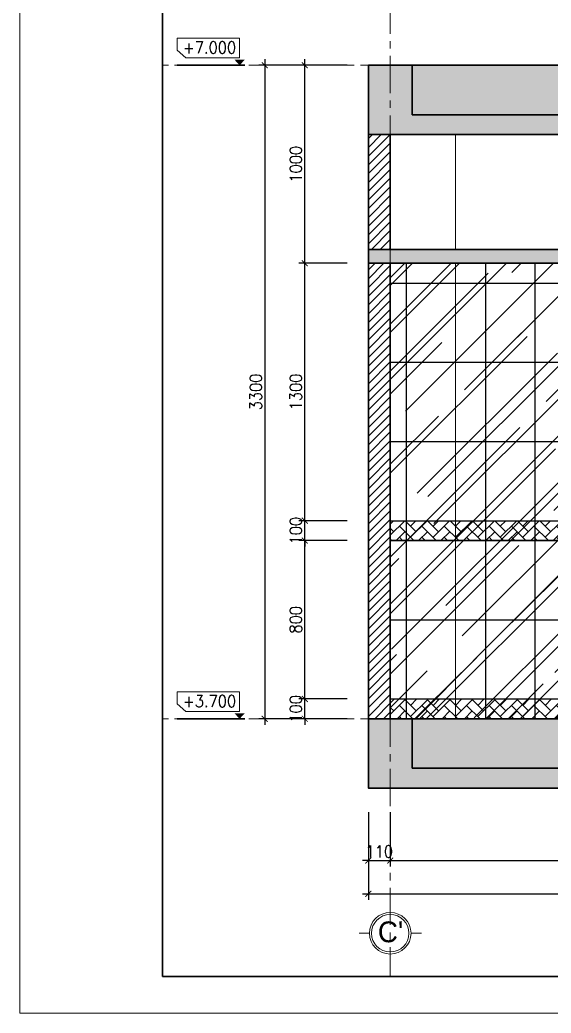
# Model space of a CAD drawing. Header units: millimetres. Extents: x -529782 to -142003, y -492574 to -273331.
# Drawn here: x -246548 to -243868, y -453544 to -448529 of the extents above; entities that cross this region are included whole.
import ezdxf
from ezdxf.enums import TextEntityAlignment as Align

# ---------------------------------------------------------------- set-up
doc = ezdxf.new("R2010")
doc.units = ezdxf.units.MM
doc.header["$LTSCALE"] = 500
doc.header["$MEASUREMENT"] = 0
doc.header["$PDMODE"] = 3
doc.linetypes.add('CENTER', pattern=[2, 1.25, -0.25, 0.25, -0.25])
doc.linetypes.add('HIDDEN', pattern=[0.375, 0.25, -0.125])
doc.layers.get('0').update_dxf_attribs({"linetype": 'CONTINUOUS', "lineweight": 13})
doc.layers.get('Defpoints').update_dxf_attribs({"color": 255, "linetype": 'CONTINUOUS', "lineweight": 13})
for name, color, linetype, lineweight in [('1.cat 30', 30, 'CONTINUOUS', 35), ('2.thay 145', 145, 'CONTINUOUS', 18), ('3.manh 08', 8, 'CONTINUOUS', 9), ('6.khuat 75', 75, 'HIDDEN', 18), ('7.tim 67', 67, 'CENTER', 9), ('9.text \xad white', 7, 'CONTINUOUS', 15), ('CA.dim 08', 251, 'CONTINUOUS', 13), ('CA.thay 145', 145, 'CONTINUOUS', 18)]:
    doc.layers.add(name, color=color, linetype=linetype, lineweight=lineweight)
doc.layers.add('HACH', color=250, linetype='CONTINUOUS')
doc.styles.add('CA.JSC1', font='')
doc.styles.get("Standard").update_dxf_attribs({"font": 'txt.shx', "width": 0.9})
doc.styles.get('CA.JSC1').set_extended_font_data('.VnAvantH')
doc.dimstyles.new('CA 30', dxfattribs={"dimscale": 0, "dimtxt": 60, "dimasz": 30, "dimexe": 30, "dimexo": 0, "dimgap": 15, "dimtad": 1, "dimdec": 0, "dimzin": 0, "dimdsep": 46, "dimtxsty": 'Standard', "dimblk": 'ARCHTICK', "dimcen": 0.09, "dimdle": 30, "dimclrd": 256, "dimclre": 256, "dimclrt": 7, "dimadec": 0, "dimazin": 0, "dimtfac": 1, "dimtdec": 0, "dimtix": 1, "dimtmove": 2, "dimatfit": 3, "dimldrblk": 'DOT', "dimfxl": 1, "dimtolj": 1, "dimtzin": 0, "dimarcsym": 0})
pattern_1 = [(49.99999999999999, (-73966.3286191558, -66306.18791624997), (50.20821278205274, -4.392649448781658), [5.25, -57.75]), (355, (-73966.3286191558, -66306.18791624997), (-9.71259335291, 52.65344935900083), [4.2, -46.2]), (100.4514, (-73962.1446015558, -66306.55397004995), (40.49565671998151, 48.26076794426675), [4.461813299999993, -49.07994783999994]), (46.18420000000001, (-73966.3286191558, -66292.18791624997), (74.70687340379511, -11.58633100303127), [7.875, -86.625]), (96.6356, (-73960.1030470058, -66293.15344773995), (65.42638938840923, 68.18825096303092), [6.69272016, -73.61991]), (351.1842, (-73966.3286191558, -66292.18791624997), (65.42633615935391, 68.18830206477273), [6.3, -69.3]), (21, (-73959.3286191558, -66295.68791624997), (41.78349364829231, -28.18332234657372), [5.25, -57.75]), (326.0000000000001, (-73959.3286191558, -66295.68791624997), (17.03207323451072, 50.76050315327971), [4.2, -46.2]), (71.4514, (-73955.84666284581, -66298.03652867), (58.8155840007043, 22.57713476969667), [4.4618133, -49.07994784]), (37.50000000000001, (-73966.3286191558, -66306.18791624997), (0.8511898722103468, 23.30256976819181), [0, -45.64, 0, -46.9, 0, -46.375]), (7.499999999999999, (-73966.3286191558, -66306.18791624997), (18.4148676209504, 27.60881983176522), [0, -26.74, 0, -44.59, 0, -17.675]), (327.5, (-73981.93861915579, -66306.18791624997), (37.36757053206864, -1.578841021406586), [0, -17.5, 0, -54.6, 0, -72.45]), (317.5, (-73988.93861915579, -66306.18791624997), (40.82303185396704, 7.007348763262234), [0, -22.75, 0, -36.26, 0, -51.45]), (45, (-73966.3286191558, -66306.18791624997), (-21.03642674029979, 21.03642674029979), []), (45, (-73966.3286191558, -66297.61291624996), (-21.03642674029979, 21.03642674029979), [])]
pattern_2 = [(45, (-73966.3286191558, -66306.18791624997), (4.440892098500626e-15, 56.5685424949238), [120, -40]), (135, (-73938.04434790579, -66277.90364499995), (4.440892098500626e-15, 56.5685424949238), [120, -40])]
pattern_3 = [(49.99999999999999, (-73966.3286191558, -66306.18791624997), (107.589027390113, -9.412820247389266), [11.25, -123.75]), (355, (-73966.3286191558, -66306.18791624997), (-20.81270004195, 112.8288200550018), [9, -99]), (100.4514, (-73957.36286715581, -66306.97231724998), (86.77640725710323, 103.415931309143), [9.561028499999987, -105.1713167999999]), (46.18420000000001, (-73966.3286191558, -66276.18791624997), (160.0861572938467, -24.82785214935271), [16.875, -185.625]), (96.6356, (-73952.9881074058, -66278.25691229996), (140.1994058323055, 146.1176806350663), [14.3415432, -157.75695]), (351.1842, (-73966.3286191558, -66276.18791624997), (140.1992917700441, 146.1177901387987), [13.5, -148.5]), (21, (-73951.3286191558, -66283.68791624997), (89.53605781776925, -60.39283359980082), [11.25, -123.75]), (326.0000000000001, (-73951.3286191558, -66283.68791624997), (36.49729978823726, 108.772506757028), [9, -99]), (71.4514, (-73943.8672842058, -66288.72065714997), (126.0333942872235, 48.37957450649286), [9.5610285, -105.1713168]), (37.50000000000001, (-73966.3286191558, -66306.18791624997), (1.8239782975936, 49.93407807469672), [0, -97.8, 0, -100.5, 0, -99.375]), (7.499999999999999, (-73966.3286191558, -66306.18791624997), (39.46043061632229, 59.16175678235403), [0, -57.3, 0, -95.55, 0, -37.875]), (327.5, (-73999.77861915581, -66306.18791624997), (80.07336542586137, -3.38323076015697), [0, -37.5, 0, -117, 0, -155.25]), (317.5, (-74014.77861915581, -66306.18791624997), (87.47792540135794, 15.01574734984765), [0, -48.75, 0, -77.69999999999999, 0, -110.25])]

# ---------------------------------------------------------------- blocks, each defined once
blk = doc.blocks.new('khung co loan')
at = {"layer": '1.cat 30'}
blk.add_lwpolyline([(1158.281703106128, -14553.47590842255), (1158.281703106128, -303.4759079545038), (20658.28170374641, -303.4759079545038), (20658.28170374641, -14553.47590842255)], close=True, dxfattribs=at)
at = {"layer": '3.manh 08'}
blk.add_lwpolyline([(0, -14850.00000048772), (21000.00000000023, -14850.00000048772), (21000.00000000023, -4.877219907939434e-07), (0, -4.877219907939434e-07)], close=True, dxfattribs=at)
blk = doc.blocks.new('A$C41BA5761')
at = {"layer": '2.thay 145'}
blk.add_lwpolyline([(839.9994073519047, 524.9998310285737, -3898660.642287513), (839.9994073521084, 525.0001542164828, 1.154242490888426e-06), (839.9994073524431, 524.9999926225864, 1.154242490888426e-06)], format="xyb", dxfattribs=at)
at = {"layer": '3.manh 08'}
for p, q in [((524.9994049160159, 1050.000159478077), (524.9994049160159, 875.0001713204256)), ((174.9994048396911, 525.0001523148676), (-0.000583361616008915, 525.0001523148676)), ((874.9994049923262, 525.0001523148676), (1049.999393193633, 525.0001523148676)), ((524.9994049160159, 0.0001831847475841641), (524.9994049160159, 175.000171342399))]:
    blk.add_line(p, q, dxfattribs=at)
blk.add_arc((524.9994049160159, 525.0001713313977), 349.9999999890093, 359.9999968883953, 359.9999381014106, dxfattribs=at)
blk = doc.blocks.new('ki hieu cost')
at = {"layer": '1.cat 30'}
blk.add_line((-119312.6479903211, -196389.5266377838), (-118175.9534743076, -196389.5266377837), dxfattribs=at)
at = {"layer": '3.manh 08'}
blk.add_lwpolyline([(-119227.225577535, -195933.8747298737), (-119227.225577535, -196268.1983629046), (-118320.4604987512, -196268.1983629046), (-118175.9534743076, -196138.8011558482), (-118175.9534743076, -195933.8747298737)], close=True, dxfattribs=at)
blk.add_solid([(-119312.6479903211, -196299.0221607631), (-119141.803164749, -196299.0221607631), (-119227.225577535, -196389.5266377839)], dxfattribs=at)
blk = doc.blocks.new('_ArchTick')
at = {"color": 1, "linetype": 'ByBlock', "const_width": 0.150000081}
blk.add_lwpolyline([(-0.5000002699998731, -0.5000002699998731), (0.5000002699998731, 0.5000002699998731)], dxfattribs=at)
blk = doc.blocks.new('*D731')
at = {"layer": 'CA.dim 08', "lineweight": -2, "transparency": 16777216}
for p, q in [((-245110.7853927518, -451958.3055468097), (-245110.7853927518, -451928.3055468097)), ((-244897.2905866794, -451958.3055468097), (-245140.7853927518, -451958.3055468097)), ((-245110.7853927518, -452058.3055468097), (-245110.7853927518, -451958.3055468097)), ((-244897.2905866794, -452058.3055468097), (-245140.7853927518, -452058.3055468097)), ((-245110.7853927518, -452058.3055468097), (-245110.7853927518, -452088.3055468097))]:
    blk.add_line(p, q, dxfattribs=at)
at = {"layer": 'Defpoints', "color": 0, "transparency": 16777216}
for p in [(-245110.7853927518, -451958.3055468097), (-244897.2905866794, -451958.3055468097), (-244897.2905866794, -452058.3055468097)]:
    blk.add_point(p, dxfattribs=at)
at = {"layer": 'CA.dim 08', "lineweight": -2, "transparency": 16777216, "xscale": 30, "yscale": 30, "zscale": 30}
for p, rotation in [((-245110.7853927518, -451958.3055468097), 270), ((-245110.7853927518, -452058.3055468097), 90)]:
    blk.add_blockref('_ArchTick', p, dxfattribs=dict(at, rotation=rotation))
at = {"layer": 'CA.dim 08', "color": 7, "transparency": 16777216, "insert": (-245155.7853927518, -452008.3055468095), "char_height": 60, "attachment_point": 5, "rotation": 90}
blk.add_mtext('\\A1;100', dxfattribs=at)
blk = doc.blocks.new('_DOT')
at = {"color": 1, "linetype": 'ByBlock'}
blk.add_line((-0.5, 0), (-1, 0), dxfattribs=at)
at = {"color": 1, "linetype": 'ByBlock', "const_width": 0.5}
blk.add_lwpolyline([(-0.25, 0, 1), (0.25, 0, 1)], format="xyb", close=True, dxfattribs=at)
blk = doc.blocks.new('*D732')
at = {"layer": 'CA.dim 08', "lineweight": -2, "transparency": 16777216}
for p, q in [((-245110.7853927518, -451988.3055468097), (-245110.7853927518, -451128.3055468096)), ((-244897.2905866794, -451158.3055468096), (-245140.7853927518, -451158.3055468096)), ((-244897.2905866794, -451958.3055468097), (-245140.7853927518, -451958.3055468097))]:
    blk.add_line(p, q, dxfattribs=at)
at = {"layer": 'Defpoints', "color": 0, "transparency": 16777216}
for p in [(-245110.7853927518, -451158.3055468096), (-244897.2905866794, -451158.3055468096), (-244897.2905866794, -451958.3055468097)]:
    blk.add_point(p, dxfattribs=at)
at = {"layer": 'CA.dim 08', "lineweight": -2, "transparency": 16777216, "xscale": 30, "yscale": 30, "zscale": 30}
for p, rotation in [((-245110.7853927518, -451158.3055468096), 90), ((-245110.7853927518, -451958.3055468097), 270)]:
    blk.add_blockref('_ArchTick', p, dxfattribs=dict(at, rotation=rotation))
at = {"layer": 'CA.dim 08', "color": 7, "transparency": 16777216, "insert": (-245155.7853927518, -451558.3055468095), "char_height": 60, "attachment_point": 5, "rotation": 90}
blk.add_mtext('\\A1;800', dxfattribs=at)
blk = doc.blocks.new('*D733')
at = {"layer": 'CA.dim 08', "lineweight": -2, "transparency": 16777216}
for p, q in [((-245110.7853927518, -451058.3055468097), (-245110.7853927518, -451028.3055468097)), ((-244897.2905866794, -451058.3055468097), (-245140.7853927518, -451058.3055468097)), ((-245110.7853927518, -451158.3055468096), (-245110.7853927518, -451058.3055468097)), ((-244897.2905866794, -451158.3055468096), (-245140.7853927518, -451158.3055468096)), ((-245110.7853927518, -451158.3055468096), (-245110.7853927518, -451188.3055468096))]:
    blk.add_line(p, q, dxfattribs=at)
at = {"layer": 'Defpoints', "color": 0, "transparency": 16777216}
for p in [(-245110.7853927518, -451058.3055468097), (-244897.2905866794, -451058.3055468097), (-244897.2905866794, -451158.3055468096)]:
    blk.add_point(p, dxfattribs=at)
at = {"layer": 'CA.dim 08', "lineweight": -2, "transparency": 16777216, "xscale": 30, "yscale": 30, "zscale": 30}
for p, rotation in [((-245110.7853927518, -451058.3055468097), 270), ((-245110.7853927518, -451158.3055468096), 90)]:
    blk.add_blockref('_ArchTick', p, dxfattribs=dict(at, rotation=rotation))
at = {"layer": 'CA.dim 08', "color": 7, "transparency": 16777216, "insert": (-245155.7853927518, -451108.3055468095), "char_height": 60, "attachment_point": 5, "rotation": 90}
blk.add_mtext('\\A1;100', dxfattribs=at)
blk = doc.blocks.new('*D734')
at = {"layer": 'CA.dim 08', "lineweight": -2, "transparency": 16777216}
for p, q in [((-245110.7853927518, -451088.3055468097), (-245110.7853927518, -449728.3055468097)), ((-244897.2905866794, -449758.3055468097), (-245140.7853927518, -449758.3055468097)), ((-244897.2905866794, -451058.3055468097), (-245140.7853927518, -451058.3055468097))]:
    blk.add_line(p, q, dxfattribs=at)
at = {"layer": 'Defpoints', "color": 0, "transparency": 16777216}
for p in [(-245110.7853927518, -449758.3055468097), (-244897.2905866794, -449758.3055468097), (-244897.2905866794, -451058.3055468097)]:
    blk.add_point(p, dxfattribs=at)
at = {"layer": 'CA.dim 08', "lineweight": -2, "transparency": 16777216, "xscale": 30, "yscale": 30, "zscale": 30}
for p, rotation in [((-245110.7853927518, -449758.3055468097), 90), ((-245110.7853927518, -451058.3055468097), 270)]:
    blk.add_blockref('_ArchTick', p, dxfattribs=dict(at, rotation=rotation))
at = {"layer": 'CA.dim 08', "color": 7, "transparency": 16777216, "insert": (-245155.7853927518, -450408.3055468095), "char_height": 60, "attachment_point": 5, "rotation": 90}
blk.add_mtext('\\A1;1300', dxfattribs=at)
blk = doc.blocks.new('*D735')
at = {"layer": 'CA.dim 08', "lineweight": -2, "transparency": 16777216}
for p, q in [((-245110.7853927518, -449788.3055468097), (-245110.7853927518, -448728.3055468097)), ((-244897.2905866794, -448758.3055468097), (-245140.7853927518, -448758.3055468097)), ((-244897.2905866794, -449758.3055468097), (-245140.7853927518, -449758.3055468097))]:
    blk.add_line(p, q, dxfattribs=at)
at = {"layer": 'Defpoints', "color": 0, "transparency": 16777216}
for p in [(-245110.7853927518, -448758.3055468097), (-244897.2905866794, -448758.3055468097), (-244897.2905866794, -449758.3055468097)]:
    blk.add_point(p, dxfattribs=at)
at = {"layer": 'CA.dim 08', "lineweight": -2, "transparency": 16777216, "xscale": 30, "yscale": 30, "zscale": 30}
for p, rotation in [((-245110.7853927518, -448758.3055468097), 90), ((-245110.7853927518, -449758.3055468097), 270)]:
    blk.add_blockref('_ArchTick', p, dxfattribs=dict(at, rotation=rotation))
at = {"layer": 'CA.dim 08', "color": 7, "transparency": 16777216, "insert": (-245155.7853927518, -449258.3055468095), "char_height": 60, "attachment_point": 5, "rotation": 90}
blk.add_mtext('\\A1;1000', dxfattribs=at)
blk = doc.blocks.new('*D736')
at = {"layer": 'CA.dim 08', "lineweight": -2, "transparency": 16777216}
for p, q in [((-245312.7132010573, -448728.3055468097), (-245312.7132010573, -452088.3055468097)), ((-244897.2905866794, -448758.3055468097), (-245342.7132010573, -448758.3055468097)), ((-244897.2905866794, -452058.3055468097), (-245342.7132010573, -452058.3055468097))]:
    blk.add_line(p, q, dxfattribs=at)
at = {"layer": 'Defpoints', "color": 0, "transparency": 16777216}
for p in [(-244897.2905866794, -448758.3055468097), (-245312.7132010573, -452058.3055468097), (-244897.2905866794, -452058.3055468097)]:
    blk.add_point(p, dxfattribs=at)
at = {"layer": 'CA.dim 08', "lineweight": -2, "transparency": 16777216, "xscale": 30, "yscale": 30, "zscale": 30}
for p, rotation in [((-245312.7132010573, -448758.3055468097), 90), ((-245312.7132010573, -452058.3055468097), 270)]:
    blk.add_blockref('_ArchTick', p, dxfattribs=dict(at, rotation=rotation))
at = {"layer": 'CA.dim 08', "color": 7, "transparency": 16777216, "insert": (-245357.7132010573, -450408.3055468095), "char_height": 60, "attachment_point": 5, "rotation": 90}
blk.add_mtext('\\A1;3300', dxfattribs=at)
blk = doc.blocks.new('*D746')
at = {"layer": 'CA.dim 08', "lineweight": -2, "transparency": 16777216}
for p, q in [((-244789.7731359588, -452529.5866024492), (-244789.7731359588, -452803.8546434072)), ((-244679.7731359588, -452529.5866024492), (-244679.7731359588, -452803.8546434072)), ((-244789.7731359588, -452773.8546434072), (-244819.7731359588, -452773.8546434072)), ((-244789.7731359588, -452773.8546434072), (-244679.7731359588, -452773.8546434072)), ((-244679.7731359588, -452773.8546434072), (-244649.7731359588, -452773.8546434072))]:
    blk.add_line(p, q, dxfattribs=at)
at = {"layer": 'Defpoints', "color": 0, "transparency": 16777216}
for p in [(-244789.7731359588, -452529.5866024492), (-244679.7731359588, -452529.5866024492), (-244679.7731359588, -452773.8546434072)]:
    blk.add_point(p, dxfattribs=at)
at = {"layer": 'CA.dim 08', "lineweight": -2, "transparency": 16777216, "xscale": 30, "yscale": 30, "zscale": 30}
blk.add_blockref('_ArchTick', (-244789.7731359588, -452773.8546434072), dxfattribs=at)
at = {"layer": 'CA.dim 08', "lineweight": -2, "transparency": 16777216, "xscale": 30, "yscale": 30, "zscale": 30, "rotation": 180}
blk.add_blockref('_ArchTick', (-244679.7731359588, -452773.8546434072), dxfattribs=at)
at = {"layer": 'CA.dim 08', "color": 7, "transparency": 16777216, "insert": (-244734.7731359588, -452728.8546434072), "char_height": 60, "attachment_point": 5}
blk.add_mtext('\\A1;110', dxfattribs=at)
blk = doc.blocks.new('*D747')
at = {"layer": 'CA.dim 08', "lineweight": -2, "transparency": 16777216}
for p, q in [((-244679.7731359588, -452529.5866024492), (-244679.7731359588, -452803.8546434072)), ((-241699.7731359588, -452529.5866024492), (-241699.7731359588, -452803.8546434072)), ((-244709.7731359588, -452773.8546434072), (-241669.7731359588, -452773.8546434072))]:
    blk.add_line(p, q, dxfattribs=at)
at = {"layer": 'Defpoints', "color": 0, "transparency": 16777216}
for p in [(-244679.7731359588, -452529.5866024492), (-241699.7731359588, -452529.5866024492), (-241699.7731359588, -452773.8546434072)]:
    blk.add_point(p, dxfattribs=at)
at = {"layer": 'CA.dim 08', "lineweight": -2, "transparency": 16777216, "xscale": 30, "yscale": 30, "zscale": 30, "rotation": 180}
blk.add_blockref('_ArchTick', (-244679.7731359588, -452773.8546434072), dxfattribs=at)
at = {"layer": 'CA.dim 08', "lineweight": -2, "transparency": 16777216, "xscale": 30, "yscale": 30, "zscale": 30}
blk.add_blockref('_ArchTick', (-241699.7731359588, -452773.8546434072), dxfattribs=at)
at = {"layer": 'CA.dim 08', "color": 7, "transparency": 16777216, "insert": (-243189.7731359588, -452728.8546434072), "char_height": 60, "attachment_point": 5}
blk.add_mtext('\\A1;2980', dxfattribs=at)
blk = doc.blocks.new('*D749')
at = {"layer": 'CA.dim 08', "lineweight": -2, "transparency": 16777216}
for p, q in [((-244789.7731359588, -452529.5866024492), (-244789.7731359588, -452972.3158108415)), ((-241589.7731359588, -452529.5866024492), (-241589.7731359588, -452972.3158108415)), ((-244819.7731359588, -452942.3158108415), (-241559.7731359588, -452942.3158108415))]:
    blk.add_line(p, q, dxfattribs=at)
at = {"layer": 'Defpoints', "color": 0, "transparency": 16777216}
for p in [(-244789.7731359588, -452529.5866024492), (-241589.7731359588, -452529.5866024492), (-241589.7731359588, -452942.3158108415)]:
    blk.add_point(p, dxfattribs=at)
at = {"layer": 'CA.dim 08', "lineweight": -2, "transparency": 16777216, "xscale": 30, "yscale": 30, "zscale": 30, "rotation": 180}
blk.add_blockref('_ArchTick', (-244789.7731359588, -452942.3158108415), dxfattribs=at)
at = {"layer": 'CA.dim 08', "lineweight": -2, "transparency": 16777216, "xscale": 30, "yscale": 30, "zscale": 30}
blk.add_blockref('_ArchTick', (-241589.7731359588, -452942.3158108415), dxfattribs=at)
at = {"layer": 'CA.dim 08', "color": 7, "transparency": 16777216, "insert": (-243189.7731359588, -452897.3158108415), "char_height": 60, "attachment_point": 5}
blk.add_mtext('\\A1;3200', dxfattribs=at)

msp = doc.modelspace()

# ---------------------------------------------------------------- hatches: boundary and pattern name
at = {"layer": 'HACH'}
h = msp.add_hatch(dxfattribs=at)
h.set_pattern_fill('CHAU-01', color=256, scale=7, style=0, pattern_type=2)
h.set_pattern_definition(pattern_1)
h.paths.add_polyline_path([(-241809.7731359589, -449108.3055468095), (-241589.7731359588, -449108.3055468095), (-241589.7731359588, -448758.3055468095), (-241809.7731359589, -448758.3055468095), (-241809.7731359588, -449008.3055468095), (-244569.7731359589, -449008.3055468095), (-244569.7731359588, -448758.3055468095), (-244789.7731359588, -448758.3055468095), (-244789.7731359589, -449108.3055468095), (-244569.7731359589, -449108.3055468095)])
h = msp.add_hatch(dxfattribs=at)
h.set_pattern_fill('AR-CONC', color=256, scale=15, style=0)
h.set_pattern_definition(pattern_3)
h.paths.add_polyline_path([(-241809.7731359589, -449008.3055468095), (-241809.7731359589, -448758.3055468095), (-244569.7731359589, -448758.3055468095), (-244569.7731359589, -449008.3055468095)])
h = msp.add_hatch(dxfattribs=at)
h.set_pattern_fill('ANSI31', color=256, scale=250, style=0)
h.set_pattern_definition([(45, (-73966.3286191558, -66306.18791624997), (-22.09708691207961, 22.09708691207961), [])])
h.paths.add_polyline_path([(-244679.7731359588, -449108.3055468095), (-244789.7731359588, -449108.3055468095), (-244789.7731359588, -449688.3055468095), (-244679.7731359588, -449688.3055468095)])
h.paths.add_polyline_path([(-244789.7731359588, -452058.3055468095), (-244679.7731359588, -452058.3055468095), (-244679.7731359588, -449758.3055468095), (-244789.7731359588, -449758.3055468095)])
h.paths.add_polyline_path([(-241589.7731359588, -449108.3055468095), (-241699.7731359588, -449108.3055468095), (-241699.7731359588, -449688.3055468095), (-241589.7731359589, -449688.3055468095)])
h.paths.add_polyline_path([(-241589.7731359588, -450358.3055468095), (-241699.7731359588, -450358.3055468095), (-241699.7731359588, -452058.3055468095), (-241589.7731359588, -452058.3055468095)])
h = msp.add_hatch(dxfattribs=at)
h.set_pattern_fill('CHAU-01', color=256, scale=7, style=0, pattern_type=2)
h.set_pattern_definition(pattern_1)
h.paths.add_polyline_path([(-244789.7731359588, -449688.3055468095), (-244789.7731359588, -449758.3055468095), (-241589.7731359589, -449758.3055468095), (-241589.7731359589, -449688.3055468093)])
h = msp.add_hatch(dxfattribs=at)
h.set_pattern_fill('AR-RROOF', color=256, scale=250, angle=45, style=0)
h.set_pattern_definition([(45, (-71638.29120582124, -66306.18791624997), (212.1320343559643, 565.685424949238), [3750, -500, 1250, -250]), (45, (-71491.56654872504, -65982.68656385713), (-411.8897000411639, 58.33630944789022), [750, -82.5, 1500, -187.5]), (45, (-71700.16304917505, -66067.53937759949), (800.7984296937651, 1037.679201391258), [2000, -350, 1000, -250])])
h.paths.add_polyline_path([(-243579.7731359588, -449758.3055468095), (-244679.7731359588, -449758.3055468095), (-244679.7731359588, -452058.3055468095), (-243579.7731359588, -452058.3055468095)])
h = msp.add_hatch(dxfattribs=at)
h.set_pattern_fill('AR-HBONE', color=256, scale=10, style=0)
h.set_pattern_definition(pattern_2)
h.paths.add_polyline_path([(-244679.7731359588, -451158.3055468093), (-244599.7731359587, -451158.3055468093), (-244599.7731359587, -451058.3055468095), (-244679.7731359588, -451058.3055468095)])
h.paths.add_polyline_path([(-244349.7731359587, -451158.3055468092), (-244349.7731359587, -451058.3055468095), (-244599.7731359587, -451058.3055468096), (-244599.7731359587, -451158.3055468093)])
h.paths.add_polyline_path([(-244349.7731359587, -451058.3055468095), (-244349.7731359587, -451158.3055468093), (-244199.7731359585, -451158.3055468092), (-244199.7731359585, -451058.3055468095)])
h.paths.add_polyline_path([(-243949.7731359585, -451158.3055468093), (-243949.7731359586, -451058.3055468095), (-244199.7731359585, -451058.3055468095), (-244199.7731359585, -451158.3055468093)])
h.paths.add_polyline_path([(-243699.7731359586, -451158.3055468093), (-243699.7731359586, -451058.3055468095), (-243949.7731359586, -451058.3055468095), (-243949.7731359586, -451158.3055468093)])
h.paths.add_polyline_path([(-243699.7731359586, -451158.3055468095), (-243579.7731359588, -451158.3055468093), (-243579.7731359588, -451058.3055468095), (-243699.7731359586, -451058.3055468095)])
h.paths.add_polyline_path([(-243449.7731359586, -451158.3055468095), (-243449.7731359586, -451058.3055468095), (-243579.7731359588, -451058.3055468095), (-243579.7731359588, -451158.3055468093)])
h.paths.add_polyline_path([(-243449.7731359586, -451058.3055468095), (-243449.7731359586, -451158.3055468093), (-241699.7731359588, -451158.3055468092), (-241699.7731359588, -451058.3055468095)])
h = msp.add_hatch(dxfattribs=at)
h.set_pattern_fill('AR-HBONE', color=256, scale=10, style=0)
h.set_pattern_definition(pattern_2)
h.paths.add_polyline_path([(-244599.7731359587, -451958.3055468095), (-244679.7731359588, -451958.3055468095), (-244679.7731359588, -452058.3055468095), (-244599.7731359587, -452058.3055468095)])
h.paths.add_polyline_path([(-244349.7731359586, -451958.3055468095), (-244599.7731359586, -451958.3055468096), (-244599.7731359587, -452058.3055468095), (-244569.7731359588, -452058.3055468095), (-244349.7731359587, -452058.3055468095)])
h.paths.add_polyline_path([(-244199.7731359585, -451958.3055468095), (-244349.7731359587, -451958.3055468095), (-244349.7731359587, -452058.3055468095), (-244199.7731359585, -452058.3055468095)])
h.paths.add_polyline_path([(-243949.7731359586, -451958.3055468095), (-244199.7731359585, -451958.3055468095), (-244199.7731359585, -452058.3055468095), (-243949.7731359586, -452058.3055468095)])
h.paths.add_polyline_path([(-243699.7731359586, -451958.3055468095), (-243949.7731359586, -451958.3055468095), (-243949.7731359586, -452058.3055468095), (-243699.7731359586, -452058.3055468093)])
h.paths.add_polyline_path([(-243579.7731359587, -451958.3055468095), (-243699.7731359586, -451958.3055468095), (-243699.7731359586, -452058.3055468095), (-243579.7731359588, -452058.3055468095)])
h.paths.add_polyline_path([(-243449.7731359586, -451958.3055468095), (-243579.7731359588, -451958.3055468095), (-243579.7731359588, -452058.3055468095), (-243449.7731359586, -452058.3055468095)])
h.paths.add_polyline_path([(-243199.7731359586, -451958.3055468095), (-243449.7731359586, -451958.3055468095), (-243449.7731359586, -452058.3055468095), (-243199.7731359586, -452058.3055468095)])
h.paths.add_polyline_path([(-243153.0749391315, -451958.3055468095), (-243199.7731359586, -451958.3055468095), (-243199.7731359586, -452058.3055468095), (-243179.0353762538, -452058.3055468095), (-243179.0353762538, -452045.9305467927), (-243166.6603762371, -452045.9305467927)])
h.paths.add_polyline_path([(-242699.7731359587, -451958.3055468095), (-242935.4713327941, -451958.3055468095), (-242921.8858956885, -452045.9305467927), (-242909.5108956718, -452045.9305467927), (-242909.5108956718, -452058.3055468095), (-242699.7731359587, -452058.3055468095)])
h.paths.add_polyline_path([(-242449.7731359588, -451958.3055468095), (-242699.7731359587, -451958.3055468095), (-242699.7731359587, -452058.3055468093), (-242449.7731359587, -452058.3055468095)])
h.paths.add_polyline_path([(-242199.7731359587, -451958.3055468095), (-242449.7731359587, -451958.3055468095), (-242449.7731359587, -452058.3055468095), (-242199.7731359588, -452058.3055468095)])
h.paths.add_polyline_path([(-241949.7731359588, -451958.3055468095), (-242199.7731359588, -451958.3055468095), (-242199.7731359588, -452058.3055468095), (-241949.7731359588, -452058.3055468095)])
h.paths.add_polyline_path([(-241699.7731359588, -451958.3055468093), (-241949.7731359588, -451958.3055468093), (-241949.7731359588, -452058.3055468095), (-241809.7731359588, -452058.3055468095), (-241699.7731359588, -452058.3055468095)])
h = msp.add_hatch(dxfattribs=at)
h.set_pattern_fill('CHAU-01', color=256, scale=7, style=0, pattern_type=2)
h.set_pattern_definition(pattern_1)
h.paths.add_polyline_path([(-244569.7731359588, -452058.3055468095), (-244789.7731359588, -452058.3055468095), (-244789.7731359588, -452408.3055468095), (-244569.7731359588, -452408.3055468095), (-241809.7731359588, -452408.3055468095), (-241589.7731359588, -452408.3055468095), (-241589.7731359588, -452058.3055468095), (-241809.7731359588, -452058.3055468095), (-241809.7731359588, -452308.3055468095), (-244569.7731359588, -452308.3055468095)])
h = msp.add_hatch(dxfattribs=at)
h.set_pattern_fill('AR-CONC', color=256, scale=15, style=0)
h.set_pattern_definition(pattern_3)
h.paths.add_polyline_path([(-241809.7731359588, -452308.3055468095), (-241809.7731359588, -452058.3055468095), (-244569.7731359588, -452058.3055468095), (-244569.7731359588, -452308.3055468095)])

# ---------------------------------------------------------------- linework, layer by layer
at = {"layer": '1.cat 30'}
for p, q in [((-244789.7731359588, -448758.3055468095), (-244789.7731359588, -452313.2269630113)), ((-244789.7731359588, -448758.3055468095), (-241589.7731359589, -448758.3055468095)), ((-244789.7731359589, -448758.3055468095), (-244569.7731359589, -448758.3055468095)), ((-244569.7731359589, -448758.3055468095), (-241809.7731359589, -448758.3055468095)), ((-244569.7731359589, -449008.3055468095), (-241809.7731359589, -449008.3055468095)), ((-244679.7731359588, -449108.3055468095), (-244679.7731359588, -449688.3055468096)), ((-244569.7731359589, -449108.3055468095), (-241809.7731359589, -449108.3055468095)), ((-244789.7731359588, -449688.3055468095), (-241589.7731359588, -449688.3055468095)), ((-244789.7731359588, -449758.3055468095), (-241589.7731359588, -449758.3055468095)), ((-244679.7731359588, -449758.3055468096), (-244679.7731359588, -452058.3055468095)), ((-244789.7731359588, -452058.3055468095), (-244569.7731359588, -452058.3055468095)), ((-244569.7731359588, -452058.3055468095), (-241809.7731359588, -452058.3055468095)), ((-244569.7731359588, -452308.3055468095), (-241809.7731359588, -452308.3055468095)), ((-244569.7731359588, -452408.3055468095), (-241809.7731359588, -452408.3055468095))]:
    msp.add_line(p, q, dxfattribs=at)
for points in [[(-244569.7731359589, -449008.3055468095), (-244569.7731359589, -448758.3055468095), (-244789.7731359589, -448758.3055468095), (-244789.7731359589, -449108.3055468095), (-244569.7731359589, -449108.3055468095)], [(-244569.7731359588, -452308.3055468095), (-244569.7731359588, -452058.3055468095), (-244789.7731359588, -452058.3055468095), (-244789.7731359588, -452408.3055468095), (-244569.7731359588, -452408.3055468095)]]:
    msp.add_lwpolyline(points, dxfattribs=at)
at = {"layer": '6.khuat 75', "ltscale": 0.5}
for p, q in [((-237642.6383512118, -448758.3055468095), (-245828.7154108296, -448758.3055468095)), ((-237642.6383512118, -452058.3055468095), (-245828.7154108296, -452058.3055468095))]:
    msp.add_line(p, q, dxfattribs=at)
at = {"layer": '7.tim 67', "ltscale": 0.3}
msp.add_line((-244679.7731359588, -444511.6063065612), (-244679.7731359588, -453360.3197307412), dxfattribs=at)
at = {"layer": 'CA.thay 145'}
for p, q in [((-244349.7731359587, -449108.3055468095), (-244349.7731359587, -449688.3055468096)), ((-244349.7731359587, -449758.3055468096), (-244349.7731359587, -452058.3055468095))]:
    msp.add_line(p, q, dxfattribs=at)
at = {"layer": 'HACH'}
for p, q in [((-244599.7731359587, -449758.3055468095), (-244599.7731359587, -452058.3055468095)), ((-244199.7731359586, -449758.3055468095), (-244199.7731359585, -452058.3055468095)), ((-243949.7731359586, -449758.3055468095), (-243949.7731359586, -452058.3055468095)), ((-244679.773135959, -449858.3055468095), (-241699.773135959, -449858.3055468093)), ((-244679.7731359589, -450258.3055468095), (-241699.7731359589, -450258.3055468093)), ((-244679.7731359589, -450658.3055468095), (-241699.7731359589, -450658.3055468093)), ((-244679.7731359589, -451058.3055468095), (-241699.7731359589, -451058.3055468093)), ((-244679.7731359589, -451158.3055468095), (-241699.7731359589, -451158.3055468093)), ((-244679.7731359589, -451558.3055468095), (-241699.7731359589, -451558.3055468093)), ((-244679.7731359588, -451958.3055468095), (-241699.7731359588, -451958.3055468093))]:
    msp.add_line(p, q, dxfattribs=at)
msp.add_lwpolyline([(-244679.7731359588, -451058.3055468095), (-241699.7731359588, -451058.3055468095), (-241699.7731359588, -451158.3055468093), (-244679.7731359588, -451158.3055468093)], close=True, dxfattribs=at)

# ---------------------------------------------------------------- block references
at = {"layer": '2.thay 145'}
for name, p, xscale, yscale, zscale in [('khung co loan', (-246547.9647339482, -444323.159194944), 0.6209623455069959, 0.6209623455069959, 0.6209623455069959), ('ki hieu cost', (-281207.6186985805, -389841.4475577606), -0.2999999999883585, 0.3000000000465661, 0.3000000000000001), ('ki hieu cost', (-281207.6186985805, -393141.4475577606), -0.2999999999883585, 0.3000000000465661, 0.3000000000000001), ('A$C41BA5761', (-244837.2729574275, -453298.5553193269), 0.2999999999883585, 0.2999999999883585, 0.2999999999883585)]:
    msp.add_blockref(name, p, dxfattribs=dict(at, xscale=xscale, yscale=yscale, zscale=zscale))

# ---------------------------------------------------------------- texts
at = {"layer": '9.text \xad white', "style": 'CA.JSC1'}
msp.add_text("c'", height=104.9999929200395, dxfattribs=at).set_placement((-244678.1229460391, -453134.005306199), align=Align.MIDDLE)
at = {"layer": '9.text \xad white', "lineweight": 100, "char_height": 60, "width": 273.45, "attachment_point": 3}
for s, insert in [('+7.000', (-245457.1552430538, -448639.3755540045)), ('+3.700', (-245457.1552430538, -451939.3755540045))]:
    msp.add_mtext(s, dxfattribs=dict(at, insert=insert))

# ---------------------------------------------------------------- dimensions: what is measured, and where the dimension line sits
at = {"layer": 'CA.dim 08'}
for base, p1, p2, picture, middle in [((-245312.7132010573, -452058.3055468097), (-244897.2905866792, -448758.3055468095), (-244897.2905866792, -452058.3055468095), '*D736', (-245357.7132010573, -450408.3055468095)), ((-245110.7853927518, -448758.3055468097), (-244897.2905866792, -449758.3055468095), (-244897.2905866792, -448758.3055468095), '*D735', (-245155.7853927518, -449258.3055468095)), ((-245110.7853927518, -449758.3055468097), (-244897.2905866792, -451058.3055468095), (-244897.2905866792, -449758.3055468095), '*D734', (-245155.7853927518, -450408.3055468095)), ((-245110.7853927518, -451058.3055468097), (-244897.2905866792, -451158.3055468093), (-244897.2905866792, -451058.3055468095), '*D733', (-245155.7853927518, -451108.3055468095)), ((-245110.7853927518, -451158.3055468096), (-244897.2905866792, -451958.3055468095), (-244897.2905866792, -451158.3055468093), '*D732', (-245155.7853927518, -451558.3055468095)), ((-245110.7853927518, -451958.3055468097), (-244897.2905866792, -452058.3055468095), (-244897.2905866792, -451958.3055468095), '*D731', (-245155.7853927518, -452008.3055468095))]:
    dim = msp.add_linear_dim(base=base, p1=p1, p2=p2, angle=90, dimstyle='CA 30', override={"dimscale": 1}, dxfattribs=at)
    dim.commit()
    dim.dimension.update_dxf_attribs({"geometry": picture, "text_midpoint": middle})
for base, p1, p2, picture, middle in [((-244679.7731359588, -452773.8546434072), (-244789.7731359588, -452529.5866024492), (-244679.7731359588, -452529.5866024492), '*D746', (-244734.7731359588, -452728.8546434072)), ((-241589.7731359588, -452942.3158108415), (-244789.7731359588, -452529.5866024492), (-241589.7731359588, -452529.5866024492), '*D749', (-243189.7731359588, -452897.3158108415)), ((-241699.7731359588, -452773.8546434072), (-244679.7731359588, -452529.5866024492), (-241699.7731359588, -452529.5866024492), '*D747', (-243189.7731359588, -452728.8546434072))]:
    dim = msp.add_linear_dim(base=base, p1=p1, p2=p2, dimstyle='CA 30', override={"dimscale": 1}, dxfattribs=at)
    dim.commit()
    dim.dimension.update_dxf_attribs({"geometry": picture, "text_midpoint": middle})

doc.saveas('drawing.dxf')
